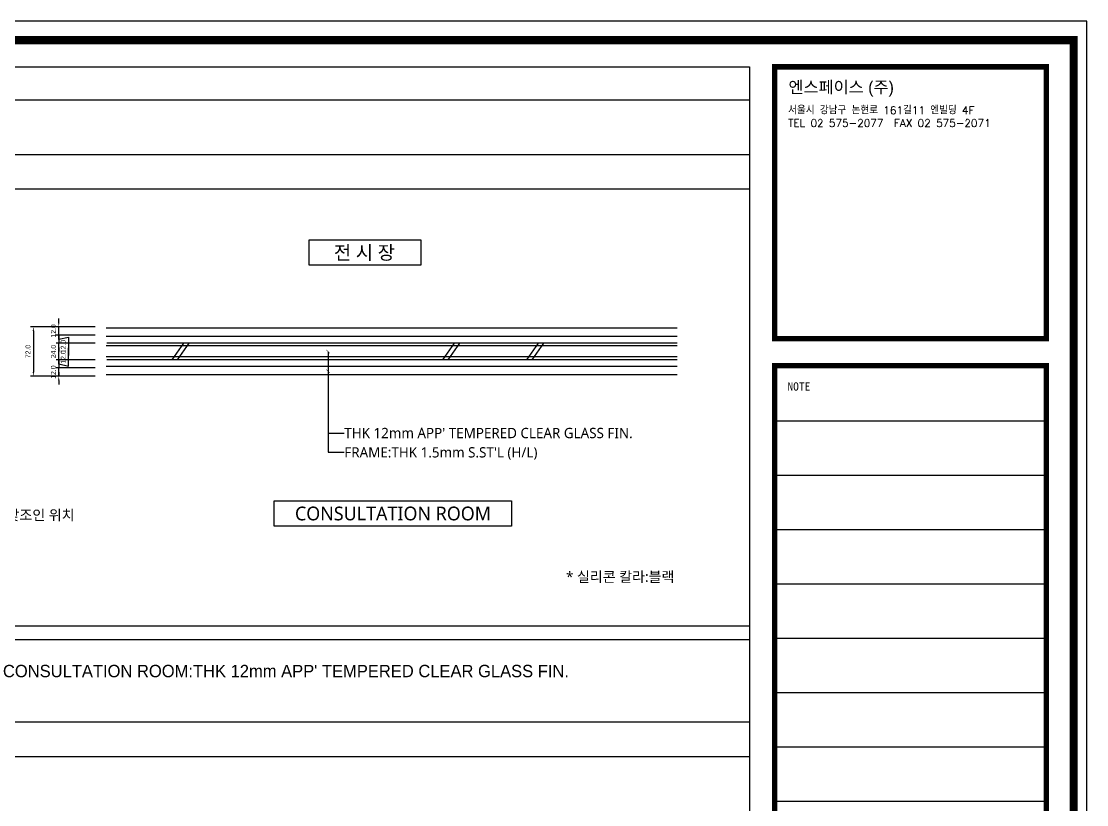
# Model space of a CAD drawing. Header units: millimetres. Extents: x 7297 to 60227, y -7497 to 19324.
# Drawn here: x 55422 to 56974, y -4676 to -3534 of the extents above; entities that cross this region are included whole.
import ezdxf
from ezdxf.enums import TextEntityAlignment as Align

# ---------------------------------------------------------------- set-up
doc = ezdxf.new("R2010")
doc.units = ezdxf.units.MM
for name, color, linetype in [('NS_COL_CYAN', 4, 'Continuous'), ('NS_COL_RED', 1, 'Continuous'), ('NS_DIM', 1, 'Continuous'), ('NS_FORM', 7, 'Continuous'), ('NS_TEXT', 2, 'Continuous'), ('NS_TEXT_TITLE', 141, 'Continuous')]:
    doc.layers.add(name, color=color, linetype=linetype)
doc.styles.add('DH-TEXT', font='')
doc.styles.add('Expo M', font='Expo M.ttf')
doc.styles.add('HGTXT', font='romans.shx', dxfattribs={"bigfont": 'whgtxt.shx'})
doc.styles.add('MAIN FONT', font='')
doc.styles.add('TEXT', font='malgun.ttf', dxfattribs={"height": 1})
doc.styles.get('DH-TEXT').set_extended_font_data('Modern H Medium')
doc.styles.get('MAIN FONT').set_extended_font_data('HY울릉도L')
doc.dimstyles.new('IZM-GDSI(leader)-10(tick)', dxfattribs={"dimscale": 10, "dimtxt": 1, "dimasz": 0.5, "dimexe": 1, "dimexo": 2, "dimgap": 0.7, "dimtad": 1, "dimdec": 0, "dimrnd": 0.05, "dimdsep": 46, "dimlunit": 6, "dimtxsty": 'MAIN FONT', "dimblk": 'ARCHTICK', "dimcen": 2.5, "dimdle": 1, "dimclrd": 256, "dimclre": 256, "dimclrt": 7, "dimadec": 0, "dimazin": 0, "dimtfac": 1, "dimtdec": 0, "dimtix": 1, "dimtmove": 2, "dimatfit": 3, "dimldrblk": 'ARCHTICK', "dimfxl": 1, "dimlwd": -1, "dimlwe": -1, "dimarcsym": 0})
doc.dimstyles.new('N-SPACE', dxfattribs={"dimscale": 4, "dimtxt": 1.8, "dimasz": 1.5, "dimexe": 1, "dimexo": 1, "dimgap": 1, "dimtad": 1, "dimtoh": 1, "dimdec": 1, "dimzin": 1, "dimdsep": 46, "dimtxsty": 'Expo M', "dimcen": 2, "dimclrd": 1, "dimclre": 1, "dimclrt": 2, "dimadec": 1, "dimazin": 0, "dimtfac": 1, "dimtdec": 1, "dimtix": 1, "dimtmove": 1, "dimatfit": 3, "dimfxl": 1, "dimtolj": 1, "dimtzin": 1, "dimarcsym": 0})

# ---------------------------------------------------------------- blocks, each defined once
blk = doc.blocks.new('_ArchTick')
at = {"linetype": 'ByBlock', "const_width": 0.15}
blk.add_lwpolyline([(-0.5, -0.5), (0.5, 0.5)], dxfattribs=at)
blk = doc.blocks.new('*D599')
at = {"layer": 'NS_DIM', "color": 1, "lineweight": -2, "transparency": 16777216}
for p, q in [((55529.6, -3979.5), (55435.6, -3979.5)), ((55439.6, -3985.5), (55439.6, -4045.5)), ((55529.6, -4051.5), (55435.6, -4051.5))]:
    blk.add_line(p, q, dxfattribs=at)
at = {"layer": 'NS_DIM', "color": 1, "transparency": 16777216}
for points in [[(55438.6, -3985.5), (55440.6, -3985.5), (55439.6, -3979.5)], [(55438.6, -4045.5), (55440.6, -4045.5), (55439.6, -4051.5)]]:
    blk.add_solid(points, dxfattribs=at)
at = {"layer": 'NS_DIM', "color": 2, "transparency": 16777216, "insert": (55431.8, -4015.5), "char_height": 7.2, "attachment_point": 5, "rotation": 90, "style": 'Expo M'}
blk.add_mtext('\\A1;72.0', dxfattribs=at)
blk = doc.blocks.new('*D598')
at = {"layer": 'NS_DIM', "color": 1, "lineweight": -2, "transparency": 16777216}
for p, q in [((55476.6, -3985.5), (55476.6, -3979.5)), ((55529.6, -3991.5), (55472.6, -3991.5)), ((55529.6, -4003.5), (55472.6, -4003.5)), ((55476.6, -3991.5), (55476.6, -4003.5)), ((55476.6, -3991.5), (55476.6, -4003.5)), ((55476.6, -3997.5), (55491, -3994.8)), ((55491, -3994.8), (55491, -4021.4)), ((55476.6, -4009.5), (55476.6, -4015.5))]:
    blk.add_line(p, q, dxfattribs=at)
at = {"layer": 'NS_DIM', "color": 1, "transparency": 16777216}
for points in [[(55475.6, -3985.5), (55477.6, -3985.5), (55476.6, -3991.5)], [(55475.6, -4009.5), (55477.6, -4009.5), (55476.6, -4003.5)]]:
    blk.add_solid(points, dxfattribs=at)
at = {"layer": 'NS_DIM', "color": 2, "transparency": 16777216, "insert": (55483.2, -4008.1), "char_height": 7.2, "attachment_point": 5, "rotation": 90, "style": 'Expo M'}
blk.add_mtext('\\A1;12.0', dxfattribs=at)
blk = doc.blocks.new('*D597')
at = {"layer": 'NS_DIM', "color": 1, "lineweight": -2, "transparency": 16777216}
for p, q in [((55529.6, -4003.5), (55472.6, -4003.5)), ((55476.6, -3997.5), (55476.6, -3991.5)), ((55476.6, -4027.5), (55476.6, -4003.5)), ((55529.6, -4027.5), (55472.6, -4027.5)), ((55476.6, -4033.5), (55476.6, -4039.5))]:
    blk.add_line(p, q, dxfattribs=at)
at = {"layer": 'NS_DIM', "color": 1, "transparency": 16777216}
for points in [[(55475.6, -3997.5), (55477.6, -3997.5), (55476.6, -4003.5)], [(55475.6, -4033.5), (55477.6, -4033.5), (55476.6, -4027.5)]]:
    blk.add_solid(points, dxfattribs=at)
at = {"layer": 'NS_DIM', "color": 2, "transparency": 16777216, "insert": (55468.8, -4015.5), "char_height": 7.2, "attachment_point": 5, "rotation": 90, "style": 'Expo M'}
blk.add_mtext('\\A1;24.0', dxfattribs=at)
blk = doc.blocks.new('*D595')
at = {"layer": 'NS_DIM', "color": 1, "lineweight": -2, "transparency": 16777216}
for p, q in [((55476.6, -3973.5), (55476.6, -3967.5)), ((55529.6, -3979.5), (55472.6, -3979.5)), ((55476.6, -3991.5), (55476.6, -3979.5)), ((55529.6, -3991.5), (55472.6, -3991.5)), ((55476.6, -3997.5), (55476.6, -4003.5))]:
    blk.add_line(p, q, dxfattribs=at)
at = {"layer": 'NS_DIM', "color": 1, "transparency": 16777216}
for points in [[(55475.6, -3973.5), (55477.6, -3973.5), (55476.6, -3979.5)], [(55475.6, -3997.5), (55477.6, -3997.5), (55476.6, -3991.5)]]:
    blk.add_solid(points, dxfattribs=at)
at = {"layer": 'NS_DIM', "color": 2, "transparency": 16777216, "insert": (55468.8, -3985.5), "char_height": 7.2, "attachment_point": 5, "rotation": 90, "style": 'Expo M'}
blk.add_mtext('\\A1;12.0', dxfattribs=at)
blk = doc.blocks.new('*D594')
at = {"layer": 'NS_DIM', "color": 1, "lineweight": -2, "transparency": 16777216}
for p, q in [((55476.6, -4021.5), (55476.6, -4015.5)), ((55491, -4036.8), (55491, -4010.2)), ((55529.6, -4027.5), (55472.6, -4027.5)), ((55476.6, -4027.5), (55476.6, -4039.5)), ((55476.6, -4027.5), (55476.6, -4039.5)), ((55476.6, -4033.5), (55491, -4036.8)), ((55529.6, -4039.5), (55472.6, -4039.5)), ((55476.6, -4045.5), (55476.6, -4051.5))]:
    blk.add_line(p, q, dxfattribs=at)
at = {"layer": 'NS_DIM', "color": 1, "transparency": 16777216}
for points in [[(55475.6, -4021.5), (55477.6, -4021.5), (55476.6, -4027.5)], [(55475.6, -4045.5), (55477.6, -4045.5), (55476.6, -4039.5)]]:
    blk.add_solid(points, dxfattribs=at)
at = {"layer": 'NS_DIM', "color": 2, "transparency": 16777216, "insert": (55483.2, -4023.5), "char_height": 7.2, "attachment_point": 5, "rotation": 90, "style": 'Expo M'}
blk.add_mtext('\\A1;12.0', dxfattribs=at)
blk = doc.blocks.new('*D593')
at = {"layer": 'NS_DIM', "color": 1, "lineweight": -2, "transparency": 16777216}
for p, q in [((55476.6, -4033.5), (55476.6, -4027.5)), ((55529.6, -4039.5), (55472.6, -4039.5)), ((55476.6, -4051.5), (55476.6, -4039.5)), ((55529.6, -4051.5), (55472.6, -4051.5)), ((55476.6, -4057.5), (55476.6, -4063.5))]:
    blk.add_line(p, q, dxfattribs=at)
at = {"layer": 'NS_DIM', "color": 1, "transparency": 16777216}
for points in [[(55475.6, -4033.5), (55477.6, -4033.5), (55476.6, -4039.5)], [(55475.6, -4057.5), (55477.6, -4057.5), (55476.6, -4051.5)]]:
    blk.add_solid(points, dxfattribs=at)
at = {"layer": 'NS_DIM', "color": 2, "transparency": 16777216, "insert": (55468.8, -4045.5), "char_height": 7.2, "attachment_point": 5, "rotation": 90, "style": 'Expo M'}
blk.add_mtext('\\A1;12.0', dxfattribs=at)
blk = doc.blocks.new('AL-TEMPLATE')
at = {"color": 8}
for p, q in [((2716.82, 1392.97), (2800.02, 1392.97)), ((2716.82, 1376.33), (2800.02, 1376.33)), ((2716.82, 1359.69), (2800.02, 1359.69)), ((2716.82, 1343.05), (2800.02, 1343.05)), ((2716.82, 1326.41), (2800.02, 1326.41)), ((2716.82, 1309.77), (2800.02, 1309.77)), ((2716.82, 1293.13), (2800.02, 1293.13)), ((2716.82, 1276.49), (2800.02, 1276.49))]:
    blk.add_line(p, q, dxfattribs=at)
at = {"color": 7, "ltscale": 2}
blk.add_lwpolyline([(1972.34, 1515.25), (1972.34, 921.25), (2812.34, 921.25), (2812.34, 1515.25)], close=True, dxfattribs=at)
at = {"color": 8}
for points, const_width in [([(1976.34, 1509.45), (2808.34, 1509.45), (2808.34, 927.05), (1976.34, 927.05)], 2.5), ([(2716.82, 1501.32), (2800.02, 1501.32), (2800.02, 1418.12), (2716.82, 1418.12)], 1.66), ([(2716.82, 1409.8), (2800.02, 1409.8), (2800.02, 1026.89), (2716.82, 1026.89)], 1.66)]:
    blk.add_lwpolyline(points, close=True, dxfattribs=dict(at, const_width=const_width))
at = {"color": 9}
blk.add_lwpolyline([(1984.07, 1501.32), (2709.08, 1501.32), (2709.08, 935.18), (1984.07, 935.18)], close=True, dxfattribs=at)
at = {"color": 146, "true_color": 0x105689, "insert": (2721.06, 1496.93), "char_height": 3.6698, "attachment_point": 1, "style": 'HGTXT'}
blk.add_mtext('{\\fExpo M|b0|i0|c129|p18;엔스페이스 (주)}', dxfattribs=at)
at = {"insert": (2720.94, 1489.17), "char_height": 2.3487, "attachment_point": 1, "style": 'HGTXT'}
blk.add_mtext('서울시 강남구 논현로 161길11 엔빌딩 4F\\PTEL 02 575-2077  FAX 02 575-2071', dxfattribs=at)
at = {"color": 8, "insert": (2720.76, 1404.73), "char_height": 2.556, "width": 438.9676, "attachment_point": 1}
blk.add_mtext('NOTE', dxfattribs=at)

msp = doc.modelspace()

# ---------------------------------------------------------------- linework, layer by layer
at = {"layer": 'NS_COL_CYAN', "ltscale": 10}
for p, q in [((56377.5, -3981.45), (55545.72, -3981.45)), ((56377.5, -3993.45), (55545.72, -3993.45)), ((56377.5, -4037.45), (55545.72, -4037.45)), ((56377.5, -4049.45), (55545.72, -4049.45))]:
    msp.add_line(p, q, dxfattribs=at)
at = {"layer": 'NS_COL_CYAN'}
for p, q in [((56377.5, -4003.45), (55546.72, -4003.45)), ((55658.36, -4003.45), (55641.35, -4027.45)), ((55666.06, -4003.45), (55649.06, -4027.45)), ((56052.37, -4003.45), (56035.36, -4027.45)), ((56060.08, -4003.45), (56043.07, -4027.45)), ((56174.78, -4003.45), (56157.77, -4027.45)), ((56182.49, -4003.45), (56165.48, -4027.45)), ((56377.5, -4007.45), (55545.72, -4007.45)), ((56377.5, -4023.45), (55545.72, -4023.45)), ((56377.5, -4027.45), (55546.72, -4027.45))]:
    msp.add_line(p, q, dxfattribs=at)
at = {"layer": 'NS_COL_RED'}
for p, q in [((53032.51, -3648.69), (56482.51, -3648.69)), ((53032.51, -3728.7), (56482.51, -3728.7)), ((56482.51, -4555.37), (53032.51, -4555.37))]:
    msp.add_line(p, q, dxfattribs=at)
at = {"layer": 'NS_DIM'}
for p, q in [((53182.51, -3778.7), (56482.51, -3778.7)), ((56482.51, -4415.37), (53182.51, -4415.37)), ((56482.51, -4435.37), (53032.51, -4435.37)), ((53182.51, -4605.37), (56482.51, -4605.37))]:
    msp.add_line(p, q, dxfattribs=at)
at = {"layer": 'NS_TEXT'}
for points in [[(55841.18, -3852.78), (56004.14, -3852.78), (56004.14, -3889.88), (55841.18, -3889.88)], [(55790.51, -4232.91), (56136.24, -4232.91), (56136.24, -4270.01), (55790.51, -4270.01)]]:
    msp.add_lwpolyline(points, close=True, dxfattribs=at)

# ---------------------------------------------------------------- block references
at = {"layer": 'NS_FORM', "xscale": 4.758564927853953, "yscale": 4.758564927853953, "zscale": 4.758564927853953}
msp.add_blockref('AL-TEMPLATE', (43591.17, -10744.83), dxfattribs=at)

# ---------------------------------------------------------------- texts
at = {"layer": 'NS_TEXT', "insert": (55395.27, -4471.97), "char_height": 18, "width": 950, "attachment_point": 1, "style": 'DH-TEXT'}
msp.add_mtext("CONSULTATION ROOM:THK 12mm APP' TEMPERED CLEAR GLASS FIN.", dxfattribs=at)
at = {"layer": 'NS_TEXT_TITLE', "style": 'TEXT'}
for s, p in [('전 시 장', (55921.74, -3871.33)), ('CONSULTATION ROOM', (55963.38, -4251.46))]:
    msp.add_text(s, height=20, dxfattribs=at).set_placement(p, align=Align.MIDDLE_CENTER)
for s, p in [("THK 12mm APP' TEMPERED CLEAR GLASS FIN.", (55892.53, -4134.23)), ("FRAME:THK 1.5mm S.ST'L (H/L) ", (55892.53, -4162.34)), ('판넬 맞조인 위치', (55357.76, -4253.73)), ('* 실리콘 칼라:블랙', (56215.48, -4343.62))]:
    msp.add_text(s, height=15, dxfattribs=at).set_placement(p, align=Align.MIDDLE_LEFT)

# ---------------------------------------------------------------- dimensions: what is measured, and where the dimension line sits
at = {"layer": 'NS_DIM'}
for base, p1, p2, angle, picture, middle in [((55476.57, -3979.45), (55533.57, -3991.45), (55533.57, -3979.45), 270, '*D595', (55468.78, -3985.45)), ((55439.57, -4051.45), (55533.57, -3979.45), (55533.57, -4051.45), 90, '*D599', (55431.79, -4015.45)), ((55476.57, -4003.45), (55533.57, -4027.45), (55533.57, -4003.45), 270, '*D597', (55468.78, -4015.45)), ((55476.57, -4039.45), (55533.57, -4051.45), (55533.57, -4039.45), 270, '*D593', (55468.78, -4045.45))]:
    dim = msp.add_linear_dim(base=base, p1=p1, p2=p2, angle=angle, dimstyle='N-SPACE', dxfattribs=at)
    dim.commit()
    dim.dimension.update_dxf_attribs({"geometry": picture, "text_midpoint": middle})
for base, p1, p2, picture, middle in [((55476.57, -4003.45), (55533.57, -3991.45), (55533.57, -4003.45), '*D598', (55491.03, -3998.78)), ((55476.57, -4039.45), (55533.57, -4027.45), (55533.57, -4039.45), '*D594', (55491.03, -4032.78))]:
    dim = msp.add_linear_dim(base=base, p1=p1, p2=p2, angle=90, dimstyle='N-SPACE', dxfattribs=at)
    dim.commit()
    dim.dimension.update_dxf_attribs({"geometry": picture, "text_midpoint": middle, "dimtype": 128})

# ---------------------------------------------------------------- leaders
for points in [[(55868.87, -4015.72), (55868.87, -4134.23, 0), (55892.53, -4134.23, 0)], [(55868.87, -4044.21), (55868.87, -4162.34, 0), (55892.53, -4162.34, 0)]]:
    msp.add_leader(points, dimstyle='IZM-GDSI(leader)-10(tick)', dxfattribs=at)

doc.saveas('drawing.dxf')
